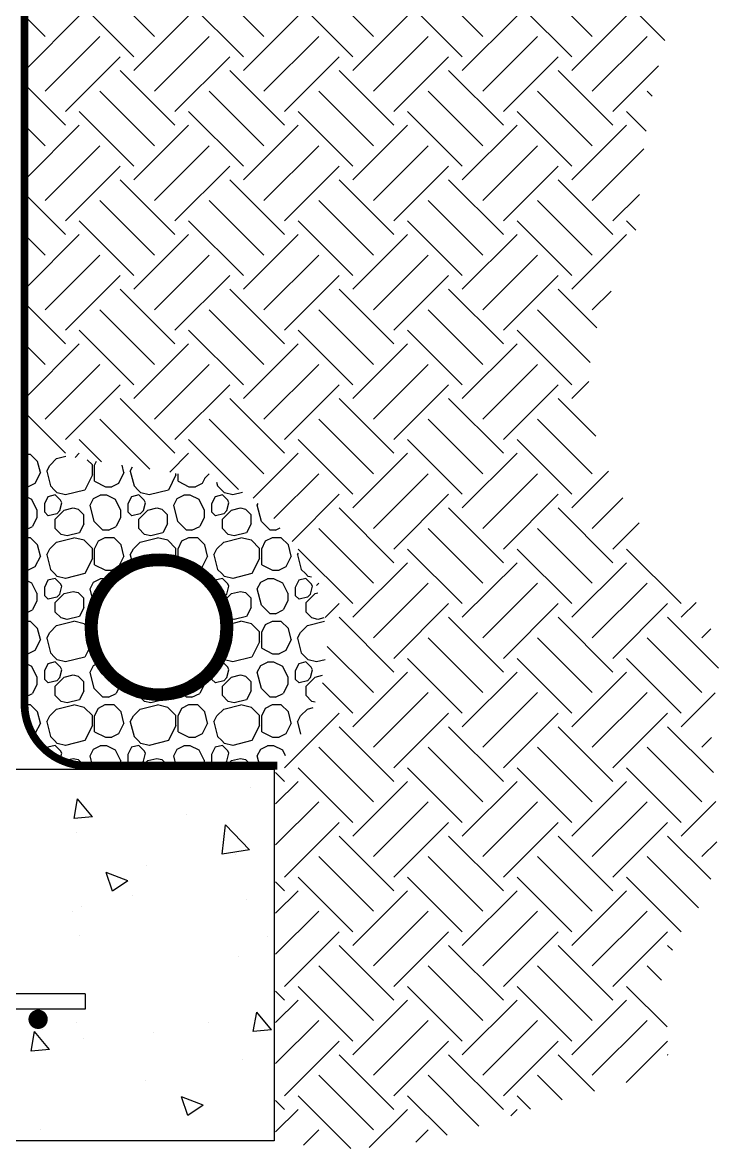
# Model space of a CAD drawing. Header units: inches. Extents: x -1316 to 22433, y -200 to 8737.
# Drawn here: x 1462.89 to 1485.37, y -119.69 to -83.29 of the extents above; entities that cross this region are included whole.
import ezdxf

# ---------------------------------------------------------------- set-up
doc = ezdxf.new("R2010")
doc.units = ezdxf.units.IN
doc.header["$LTSCALE"] = 10
doc.header["$MEASUREMENT"] = 0
doc.layers.get('0').update_dxf_attribs({"linetype": 'CONTINUOUS'})
doc.layers.add('S-FOUND', color=7, linetype='CONTINUOUS')
doc.layers.add('S-HATCH', color=5, linetype='CONTINUOUS')

# ---------------------------------------------------------------- blocks, each defined once
blk = doc.blocks.new('*X626')
at = {"color": 0}
for p, q in [((20.488, 57.186), (21.597, 58.295)), ((21.15, 56.523), (22.918, 58.291)), ((24.023, 57.186), (25.256, 58.419)), ((24.686, 56.523), (26.454, 58.291)), ((27.559, 57.186), (28.915, 58.543)), ((28.222, 56.523), (29.989, 58.291)), ((11.079, 57.058), (11.991, 57.971)), ((13.416, 57.186), (14.278, 58.048)), ((14.079, 56.523), (15.651, 58.094)), ((16.952, 57.186), (17.938, 58.172)), ((17.615, 56.523), (19.31, 58.218)), ((14.079, 56.081), (12.312, 57.849)), ((17.615, 56.081), (15.847, 57.849)), ((21.15, 56.081), (19.383, 57.849)), ((24.686, 56.081), (22.918, 57.849)), ((28.222, 56.081), (26.454, 57.849)), ((31.707, 56.132), (29.989, 57.849)), ((31.094, 57.186), (31.707, 57.799)), ((13.416, 55.418), (11.649, 57.186)), ((16.952, 55.418), (15.184, 57.186)), ((20.488, 55.418), (18.72, 57.186)), ((24.023, 55.418), (22.255, 57.186)), ((27.559, 55.418), (25.791, 57.186)), ((31.094, 55.418), (29.326, 57.186)), ((16.289, 54.755), (14.521, 56.523)), ((19.825, 54.755), (18.057, 56.523)), ((23.36, 54.755), (21.592, 56.523)), ((26.896, 54.755), (25.128, 56.523)), ((30.431, 54.755), (28.663, 56.523)), ((12.754, 54.755), (11.275, 56.234)), ((12.754, 54.314), (14.521, 56.081)), ((16.289, 54.314), (18.057, 56.081)), ((19.825, 54.314), (21.592, 56.081)), ((23.36, 54.314), (25.128, 56.081)), ((26.896, 54.314), (28.663, 56.081)), ((11.482, 55.252), (11.649, 55.418)), ((13.416, 53.651), (15.184, 55.418)), ((16.952, 53.651), (18.72, 55.418)), ((20.488, 53.651), (22.255, 55.418)), ((24.023, 53.651), (25.791, 55.418)), ((27.559, 53.651), (29.326, 55.418)), ((30.431, 54.314), (31.707, 55.589)), ((11.675, 54.119), (12.312, 54.755)), ((14.079, 52.988), (15.847, 54.755)), ((17.615, 52.988), (19.383, 54.755)), ((21.15, 52.988), (22.918, 54.755)), ((24.686, 52.988), (26.454, 54.755)), ((28.222, 52.988), (29.989, 54.755)), ((14.079, 52.546), (12.312, 54.314)), ((17.615, 52.546), (15.847, 54.314)), ((21.15, 52.546), (19.383, 54.314)), ((24.686, 52.546), (22.918, 54.314)), ((28.222, 52.546), (26.454, 54.314)), ((31.707, 52.596), (29.989, 54.314)), ((31.094, 53.651), (31.707, 54.263)), ((13.416, 51.883), (11.75, 53.55)), ((16.952, 51.883), (15.184, 53.651)), ((20.488, 51.883), (18.72, 53.651)), ((24.023, 51.883), (22.255, 53.651)), ((27.559, 51.883), (25.791, 53.651)), ((31.094, 51.883), (29.326, 53.651)), ((16.289, 51.22), (14.521, 52.988)), ((19.825, 51.22), (18.057, 52.988)), ((23.36, 51.22), (21.592, 52.988)), ((26.896, 51.22), (25.128, 52.988)), ((30.431, 51.22), (28.663, 52.988)), ((12.754, 50.778), (14.521, 52.546)), ((16.289, 50.778), (18.057, 52.546)), ((19.825, 50.778), (21.592, 52.546)), ((23.36, 50.778), (25.128, 52.546)), ((26.896, 50.778), (28.663, 52.546)), ((12.754, 51.22), (11.896, 52.078)), ((13.416, 50.115), (15.184, 51.883)), ((16.952, 50.115), (18.72, 51.883)), ((20.488, 50.115), (22.255, 51.883)), ((24.023, 50.115), (25.791, 51.883)), ((27.559, 50.115), (29.326, 51.883)), ((30.431, 50.778), (31.707, 52.053)), ((12.015, 50.923), (12.312, 51.22)), ((14.079, 49.452), (15.847, 51.22)), ((17.615, 49.452), (19.383, 51.22)), ((21.15, 49.452), (22.918, 51.22)), ((24.686, 49.452), (26.454, 51.22)), ((28.222, 49.452), (29.989, 51.22)), ((14.079, 49.01), (12.312, 50.778)), ((17.615, 49.01), (15.847, 50.778)), ((21.15, 49.01), (19.383, 50.778)), ((24.686, 49.01), (22.918, 50.778)), ((28.222, 49.01), (26.454, 50.778)), ((31.707, 49.061), (29.989, 50.778)), ((31.094, 50.115), (31.707, 50.728)), ((16.952, 48.347), (15.184, 50.115)), ((20.488, 48.347), (18.72, 50.115)), ((24.023, 48.347), (22.255, 50.115)), ((27.559, 48.347), (25.791, 50.115)), ((31.094, 48.347), (29.326, 50.115)), ((16.289, 47.684), (14.521, 49.452)), ((19.825, 47.684), (18.057, 49.452)), ((23.36, 47.684), (21.592, 49.452)), ((26.896, 47.684), (25.128, 49.452)), ((30.431, 47.684), (28.663, 49.452)), ((13.416, 48.347), (12.813, 48.951)), ((13.27, 47.759), (14.521, 49.01)), ((16.289, 47.242), (18.057, 49.01)), ((19.825, 47.242), (21.592, 49.01)), ((23.36, 47.242), (25.128, 49.01)), ((26.896, 47.242), (28.663, 49.01)), ((30.431, 47.242), (31.707, 48.518)), ((13.484, 46.647), (15.184, 48.347)), ((16.952, 46.58), (18.72, 48.347)), ((20.488, 46.58), (22.255, 48.347)), ((24.023, 46.58), (25.791, 48.347)), ((27.559, 46.58), (29.326, 48.347)), ((14.079, 45.917), (15.847, 47.684)), ((17.615, 45.917), (19.383, 47.684)), ((21.15, 45.917), (22.918, 47.684)), ((24.686, 45.917), (26.454, 47.684)), ((28.222, 45.917), (29.989, 47.684)), ((17.615, 45.475), (15.847, 47.242)), ((21.15, 45.475), (19.383, 47.242)), ((24.686, 45.475), (22.918, 47.242)), ((28.222, 45.475), (26.454, 47.242)), ((31.707, 45.525), (29.989, 47.242)), ((31.094, 46.58), (31.707, 47.192)), ((16.952, 44.812), (15.184, 46.58)), ((20.488, 44.812), (18.72, 46.58)), ((24.023, 44.812), (22.255, 46.58)), ((27.559, 44.812), (25.791, 46.58)), ((31.094, 44.812), (29.326, 46.58)), ((14.079, 45.475), (13.524, 46.03)), ((16.289, 44.149), (14.521, 45.917)), ((19.825, 44.149), (18.057, 45.917)), ((23.36, 44.149), (21.592, 45.917)), ((26.896, 44.149), (25.128, 45.917)), ((30.431, 44.149), (28.663, 45.917)), ((13.308, 44.261), (14.521, 45.475)), ((16.289, 43.707), (18.057, 45.475)), ((19.825, 43.707), (21.592, 45.475)), ((23.36, 43.707), (25.128, 45.475)), ((26.896, 43.707), (28.663, 45.475)), ((13.416, 43.044), (15.184, 44.812)), ((16.952, 43.044), (18.72, 44.812)), ((20.488, 43.044), (22.255, 44.812)), ((24.023, 43.044), (25.791, 44.812)), ((27.709, 43.195), (29.326, 44.812)), ((30.431, 43.707), (31.707, 44.982)), ((14.079, 42.381), (15.847, 44.149)), ((17.615, 42.381), (19.383, 44.149)), ((21.15, 42.381), (22.918, 44.149)), ((24.841, 42.536), (26.454, 44.149)), ((29.274, 43.434), (29.989, 44.149)), ((17.615, 41.939), (15.847, 43.707)), ((21.15, 41.939), (19.383, 43.707)), ((24.371, 42.254), (22.918, 43.707)), ((27.066, 43.094), (26.454, 43.707)), ((30.125, 43.572), (29.989, 43.707)), ((14.079, 41.939), (12.894, 43.125)), ((16.952, 41.276), (15.184, 43.044)), ((20.488, 41.276), (18.72, 43.044)), ((23.7, 41.599), (22.255, 43.044)), ((25.947, 42.888), (25.791, 43.044)), ((13.416, 41.276), (12.428, 42.265)), ((16.289, 40.613), (14.521, 42.381)), ((19.825, 40.613), (18.057, 42.381)), ((23.115, 40.859), (21.592, 42.381)), ((12.754, 40.171), (14.521, 41.939)), ((16.289, 40.171), (18.057, 41.939)), ((19.825, 40.171), (21.592, 41.939)), ((12.754, 40.613), (11.907, 41.46)), ((13.416, 39.508), (15.184, 41.276)), ((16.952, 39.508), (18.72, 41.276)), ((20.488, 39.508), (22.255, 41.276)), ((10.544, 38.846), (12.312, 40.613)), ((14.079, 38.846), (15.847, 40.613)), ((17.615, 38.846), (19.383, 40.613)), ((21.15, 38.846), (22.918, 40.613)), ((14.079, 38.404), (12.312, 40.171)), ((17.615, 38.404), (15.847, 40.171)), ((21.15, 38.404), (19.383, 40.171)), ((13.416, 37.741), (11.649, 39.508)), ((16.952, 37.741), (15.184, 39.508)), ((20.488, 37.741), (18.72, 39.508)), ((22.329, 39.435), (22.255, 39.508)), ((10.544, 38.404), (10.06, 38.888)), ((12.754, 37.078), (10.986, 38.846)), ((16.289, 37.078), (14.521, 38.846)), ((19.825, 37.078), (18.057, 38.846)), ((22.041, 38.397), (21.592, 38.846)), ((9.342, 36.76), (10.986, 38.404)), ((12.754, 36.636), (14.521, 38.404)), ((16.289, 36.636), (18.057, 38.404)), ((19.825, 36.636), (21.592, 38.404)), ((9.881, 37.741), (9.584, 38.037)), ((9.881, 35.973), (11.649, 37.741)), ((13.416, 35.973), (15.184, 37.741)), ((16.952, 35.973), (18.72, 37.741)), ((20.488, 35.973), (21.976, 37.461)), ((10.544, 35.31), (12.312, 37.078)), ((14.079, 35.31), (15.847, 37.078)), ((17.615, 35.31), (19.383, 37.078)), ((14.079, 34.868), (12.312, 36.636)), ((17.615, 34.868), (15.847, 36.636)), ((21.15, 34.868), (19.383, 36.636)), ((21.15, 35.31), (22.129, 36.289)), ((10.544, 34.868), (9.444, 35.968)), ((13.416, 34.205), (11.649, 35.973)), ((16.952, 34.205), (15.184, 35.973)), ((20.488, 34.205), (18.72, 35.973)), ((12.754, 33.542), (10.986, 35.31)), ((16.289, 33.542), (14.521, 35.31)), ((19.825, 33.542), (18.057, 35.31)), ((23.36, 33.542), (21.592, 35.31)), ((9.503, 33.386), (10.986, 34.868)), ((12.754, 33.1), (14.521, 34.868)), ((16.289, 33.1), (18.057, 34.868)), ((19.825, 33.1), (21.592, 34.868)), ((9.881, 34.205), (9.572, 34.514)), ((9.881, 32.437), (11.649, 34.205)), ((13.416, 32.437), (15.184, 34.205)), ((16.952, 32.437), (18.72, 34.205)), ((20.488, 32.437), (22.255, 34.205)), ((10.544, 31.774), (12.312, 33.542)), ((14.079, 31.774), (15.847, 33.542)), ((17.615, 31.774), (19.383, 33.542)), ((21.15, 31.774), (22.918, 33.542)), ((23.36, 33.1), (23.644, 33.384)), ((14.079, 31.333), (12.312, 33.1)), ((17.615, 31.333), (15.847, 33.1)), ((21.15, 31.333), (19.383, 33.1)), ((23.644, 32.374), (22.918, 33.1)), ((10.544, 31.333), (9.428, 32.448)), ((13.416, 30.67), (11.649, 32.437)), ((16.952, 30.67), (15.184, 32.437)), ((20.488, 30.67), (18.72, 32.437)), ((23.644, 31.049), (22.255, 32.437)), ((12.754, 30.007), (10.986, 31.774)), ((16.289, 30.007), (14.521, 31.774)), ((19.825, 30.007), (18.057, 31.774)), ((23.36, 30.007), (21.592, 31.774)), ((9.592, 29.939), (10.986, 31.333)), ((12.754, 29.565), (14.521, 31.333)), ((16.289, 29.565), (18.057, 31.333)), ((19.825, 29.565), (21.592, 31.333)), ((9.881, 30.67), (9.4, 31.15)), ((9.99, 29.011), (11.649, 30.67)), ((13.416, 28.902), (15.184, 30.67)), ((16.952, 28.902), (18.72, 30.67)), ((20.488, 28.902), (22.255, 30.67)), ((10.544, 28.239), (12.312, 30.007)), ((14.079, 28.239), (15.847, 30.007)), ((17.615, 28.239), (19.383, 30.007)), ((21.15, 28.239), (22.918, 30.007)), ((14.079, 27.797), (12.312, 29.565)), ((17.615, 27.797), (15.847, 29.565)), ((21.15, 27.797), (19.383, 29.565)), ((23.644, 28.839), (22.918, 29.565)), ((23.36, 29.565), (23.644, 29.849)), ((13.416, 27.134), (11.649, 28.902)), ((16.952, 27.134), (15.184, 28.902)), ((20.488, 27.134), (18.72, 28.902)), ((23.644, 27.513), (22.255, 28.902)), ((12.754, 26.471), (10.986, 28.239)), ((16.289, 26.471), (14.521, 28.239)), ((19.825, 26.471), (18.057, 28.239)), ((23.36, 26.471), (21.592, 28.239)), ((10.83, 27.641), (10.986, 27.797)), ((12.754, 26.029), (14.521, 27.797)), ((16.289, 26.029), (18.057, 27.797)), ((19.825, 26.029), (21.592, 27.797)), ((11.187, 26.673), (11.649, 27.134)), ((13.416, 25.366), (15.184, 27.134)), ((16.952, 25.366), (18.72, 27.134)), ((20.488, 25.366), (22.255, 27.134)), ((11.003, 25.163), (12.312, 26.471)), ((14.079, 24.703), (15.847, 26.471)), ((17.615, 24.703), (19.383, 26.471)), ((21.15, 24.703), (22.918, 26.471)), ((23.36, 26.029), (23.644, 26.313)), ((14.079, 24.261), (12.312, 26.029)), ((17.615, 24.261), (15.847, 26.029)), ((21.15, 24.261), (19.383, 26.029)), ((23.644, 25.303), (22.918, 26.029)), ((13.416, 23.599), (11.649, 25.366)), ((16.952, 23.599), (15.184, 25.366)), ((20.488, 23.599), (18.72, 25.366)), ((23.644, 23.978), (22.255, 25.366)), ((12.328, 23.361), (10.986, 24.703)), ((16.289, 22.936), (14.521, 24.703)), ((19.825, 22.936), (18.057, 24.703)), ((23.36, 22.936), (21.592, 24.703)), ((10.968, 24.244), (10.986, 24.261)), ((13.342, 23.082), (14.521, 24.261)), ((16.289, 22.494), (18.057, 24.261)), ((19.825, 22.494), (21.592, 24.261)), ((14.39, 22.804), (15.184, 23.599)), ((17.077, 21.955), (18.72, 23.599)), ((20.488, 21.831), (22.255, 23.599)), ((15.412, 22.501), (15.847, 22.936)), ((18.107, 21.66), (19.383, 22.936)), ((21.214, 21.231), (22.918, 22.936)), ((23.36, 22.494), (23.644, 22.778)), ((16.049, 22.291), (15.847, 22.494)), ((20.619, 21.258), (19.383, 22.494)), ((23.644, 21.768), (22.918, 22.494)), ((19.115, 21.435), (18.72, 21.831)), ((22.743, 21.343), (22.255, 21.831))]:
    blk.add_line(p, q, dxfattribs=at)
blk = doc.blocks.new('*X623')
at = {"color": 0}
for p, q in [((37.396, 17.61), (38.096, 17.879)), ((37.893, 17.274), (38.096, 17.879)), ((35.924, 17.683), (35.924, 17.683)), ((37.396, 17.61), (37.893, 17.274)), ((25.032, 17.394), (25.032, 17.394)), ((33.421, 17.353), (33.421, 17.353)), ((40.908, 17.346), (40.908, 17.346)), ((30.135, 16.456), (30.617, 17.031)), ((30.732, 16.404), (30.617, 17.031)), ((46.347, 16.898), (46.347, 16.898)), ((27.105, 16.522), (27.105, 16.522)), ((30.135, 16.456), (30.732, 16.404)), ((35.714, 16.596), (35.714, 16.596)), ((37.307, 15.829), (37.789, 16.403)), ((37.905, 15.777), (37.789, 16.403)), ((25.062, 15.383), (25.841, 16.194)), ((25.951, 15.245), (25.841, 16.194)), ((30.663, 15.956), (30.663, 15.956)), ((37.307, 15.829), (37.905, 15.777)), ((40.515, 15.897), (40.515, 15.897)), ((44.48, 15.201), (44.962, 15.776)), ((45.077, 15.149), (44.962, 15.776)), ((25.062, 15.383), (25.951, 15.245)), ((45.899, 15.398), (45.899, 15.398)), ((25.528, 15.252), (25.528, 15.252)), ((43.396, 15.069), (43.396, 15.069)), ((44.48, 15.201), (45.077, 15.149)), ((28.393, 14.886), (28.393, 14.886)), ((28.994, 14.384), (29.694, 14.653)), ((29.491, 14.049), (29.694, 14.653)), ((33.731, 14.661), (33.731, 14.661)), ((34.683, 14.896), (34.683, 14.896)), ((45.92, 14.721), (45.92, 14.721)), ((28.994, 14.384), (29.491, 14.049)), ((35.734, 13.727), (36.513, 14.539)), ((36.624, 13.59), (36.513, 14.539)), ((37.081, 14.237), (37.081, 14.237)), ((39.069, 14.435), (39.069, 14.435)), ((44.408, 14.21), (44.408, 14.21)), ((28.851, 13.895), (28.851, 13.895)), ((40.786, 14.017), (40.786, 14.017)), ((43.365, 13.584), (44.065, 13.852)), ((43.862, 13.248), (44.065, 13.852)), ((25.163, 13.769), (25.163, 13.769)), ((30.501, 13.543), (30.501, 13.543)), ((33.293, 13.739), (33.293, 13.739)), ((35.734, 13.727), (36.624, 13.59)), ((43.365, 13.584), (43.862, 13.248)), ((30.79, 13.409), (30.79, 13.409)), ((35.592, 13.267), (35.592, 13.267)), ((35.84, 13.318), (35.84, 13.318)), ((41.178, 13.092), (41.178, 13.092)), ((46.407, 12.072), (47.186, 12.884)), ((46.516, 12.866), (46.516, 12.866)), ((47.296, 11.934), (47.186, 12.884)), ((24.474, 12.578), (24.474, 12.578)), ((30.541, 12.627), (30.541, 12.627)), ((46.407, 12.072), (47.296, 11.934)), ((25.407, 11.923), (25.407, 11.923)), ((47.056, 11.953), (47.056, 11.953)), ((43.269, 11.454), (43.269, 11.454)), ((45.799, 11.392), (45.799, 11.392)), ((40.765, 11.125), (40.765, 11.125)), ((45.934, 10.931), (45.934, 10.931)), ((34.963, 10.358), (35.663, 10.627)), ((35.46, 10.023), (35.663, 10.627)), ((40.664, 10.688), (40.664, 10.688)), ((34.45, 10.293), (34.45, 10.293)), ((34.963, 10.358), (35.46, 10.023)), ((24.349, 9.562), (24.832, 10.137)), ((24.947, 9.51), (24.831, 10.137)), ((35.471, 9.938), (35.471, 9.938)), ((40.102, 9.93), (40.102, 9.93)), ((24.349, 9.562), (24.947, 9.51)), ((26.403, 9.803), (26.403, 9.803)), ((30.663, 9.795), (30.663, 9.795)), ((31.522, 8.935), (32.004, 9.509)), ((31.742, 9.578), (31.742, 9.578)), ((32.12, 8.882), (32.004, 9.509)), ((28.159, 9.465), (28.159, 9.465)), ((30.419, 9.298), (30.419, 9.298)), ((37.08, 9.352), (37.08, 9.352)), ((42.418, 9.127), (42.418, 9.127)), ((31.522, 8.935), (32.12, 8.882)), ((34.27, 8.929), (34.27, 8.929)), ((38.695, 8.307), (39.177, 8.882)), ((39.292, 8.255), (39.177, 8.882)), ((47.756, 8.901), (47.756, 8.901)), ((25.285, 8.594), (25.285, 8.594)), ((38.695, 8.307), (39.292, 8.255)), ((45.677, 8.063), (45.677, 8.063)), ((45.867, 7.679), (46.349, 8.254)), ((46.465, 7.627), (46.349, 8.254)), ((28.439, 7.928), (28.439, 7.928)), ((42.498, 7.734), (42.498, 7.734)), ((44.425, 8.009), (44.425, 8.009)), ((45.867, 7.679), (46.465, 7.627)), ((26.56, 7.133), (27.261, 7.402)), ((27.058, 6.797), (27.261, 7.402)), ((40.543, 7.359), (40.543, 7.359)), ((40.638, 7.51), (40.638, 7.51)), ((26.56, 7.133), (27.058, 6.797)), ((38.135, 7.181), (38.135, 7.181)), ((35.349, 6.61), (35.349, 6.61)), ((36.667, 6.733), (36.667, 6.733)), ((40.932, 6.332), (41.632, 6.601)), ((41.429, 5.997), (41.632, 6.601)), ((31.819, 6.349), (31.819, 6.349)), ((40.932, 6.332), (41.429, 5.997))]:
    blk.add_line(p, q, dxfattribs=at)
blk = doc.blocks.new('*X622')
at = {"color": 0}
for p, q in [((31.295, 28.039), (30.996, 28.114)), ((31.516, 27.818), (31.295, 28.039)), ((31.908, 27.945), (32.147, 28.184)), ((32.332, 28.184), (32.147, 28.184)), ((28.913, 27.625), (28.839, 27.771)), ((29.118, 27.585), (29.177, 27.822)), ((30.071, 27.819), (30.006, 27.951)), ((30.071, 27.303), (30.071, 27.819)), ((30.309, 27.999), (30.14, 27.83)), ((30.14, 27.507), (30.14, 27.83)), ((31.613, 27.625), (31.516, 27.818)), ((31.818, 27.585), (31.908, 27.945)), ((26.522, 27.378), (26.593, 27.236)), ((27.371, 27.303), (27.371, 27.54)), ((27.44, 27.507), (27.44, 27.552)), ((27.44, 27.507), (27.685, 27.017)), ((28.913, 27.625), (28.794, 27.151)), ((29.118, 27.585), (29.293, 27.236)), ((30.14, 27.507), (30.385, 27.017)), ((31.613, 27.625), (31.494, 27.151)), ((31.818, 27.585), (31.993, 27.236)), ((25.286, 26.942), (25.605, 26.862)), ((25.96, 27.017), (25.872, 26.928)), ((26.094, 27.151), (25.96, 27.017)), ((26.126, 27.277), (26.094, 27.151)), ((26.593, 27.236), (26.811, 27.127)), ((27.02, 27.127), (26.811, 27.127)), ((27.371, 27.303), (27.02, 27.127)), ((27.685, 27.017), (28.305, 26.862)), ((28.66, 27.017), (28.572, 26.928)), ((28.794, 27.151), (28.66, 27.017)), ((29.293, 27.236), (29.511, 27.127)), ((29.72, 27.127), (29.511, 27.127)), ((30.071, 27.303), (29.72, 27.127)), ((30.385, 27.017), (31.005, 26.862)), ((31.36, 27.017), (31.272, 26.928)), ((31.494, 27.151), (31.36, 27.017)), ((31.993, 27.236), (32.211, 27.127)), ((32.332, 27.127), (32.211, 27.127)), ((24.812, 26.527), (24.785, 26.581)), ((25.605, 26.862), (25.872, 26.928)), ((25.728, 26.608), (25.768, 26.688)), ((25.791, 26.356), (25.728, 26.608)), ((25.768, 26.688), (25.94, 26.86)), ((25.94, 26.86), (26.173, 26.802)), ((26.173, 26.802), (26.289, 26.571)), ((26.528, 26.384), (26.692, 26.712)), ((26.692, 26.712), (26.976, 26.854)), ((26.976, 26.854), (27.185, 26.854)), ((27.403, 26.745), (27.185, 26.854)), ((27.512, 26.527), (27.403, 26.745)), ((28.305, 26.862), (28.572, 26.928)), ((28.428, 26.608), (28.468, 26.688)), ((28.491, 26.356), (28.428, 26.608)), ((28.468, 26.688), (28.64, 26.86)), ((28.64, 26.86), (28.873, 26.802)), ((28.873, 26.802), (28.989, 26.571)), ((29.228, 26.384), (29.392, 26.712)), ((29.392, 26.712), (29.676, 26.854)), ((29.676, 26.854), (29.885, 26.854)), ((30.103, 26.745), (29.885, 26.854)), ((30.212, 26.527), (30.103, 26.745)), ((31.005, 26.862), (31.272, 26.928)), ((31.128, 26.608), (31.168, 26.688)), ((31.191, 26.356), (31.128, 26.608)), ((31.168, 26.688), (31.34, 26.86)), ((31.34, 26.86), (31.573, 26.802)), ((31.573, 26.802), (31.689, 26.571)), ((31.928, 26.384), (32.092, 26.712)), ((32.092, 26.712), (32.332, 26.832)), ((24.681, 26.002), (24.812, 26.527)), ((25.193, 26.403), (25.013, 26.223)), ((25.013, 25.926), (25.013, 26.223)), ((25.357, 26.444), (25.193, 26.403)), ((25.647, 26.372), (25.357, 26.444)), ((25.949, 26.069), (25.647, 26.372)), ((25.791, 26.356), (25.892, 26.255)), ((25.892, 26.255), (26.165, 26.186)), ((26.165, 26.186), (26.289, 26.31)), ((26.289, 26.571), (26.289, 26.31)), ((26.528, 26.384), (26.528, 26.133)), ((27.381, 26.002), (27.512, 26.527)), ((27.893, 26.403), (27.713, 26.223)), ((27.713, 25.926), (27.713, 26.223)), ((28.057, 26.444), (27.893, 26.403)), ((28.347, 26.372), (28.057, 26.444)), ((28.649, 26.069), (28.347, 26.372)), ((28.491, 26.356), (28.592, 26.255)), ((28.592, 26.255), (28.865, 26.186)), ((28.865, 26.186), (28.989, 26.31)), ((28.989, 26.571), (28.989, 26.31)), ((29.228, 26.384), (29.228, 26.133)), ((30.081, 26.002), (30.212, 26.527)), ((30.593, 26.403), (30.413, 26.223)), ((30.413, 25.926), (30.413, 26.223)), ((30.757, 26.444), (30.593, 26.403)), ((31.047, 26.372), (30.757, 26.444)), ((31.349, 26.069), (31.047, 26.372)), ((31.191, 26.356), (31.292, 26.255)), ((31.292, 26.255), (31.565, 26.186)), ((31.565, 26.186), (31.689, 26.31)), ((31.689, 26.571), (31.689, 26.31)), ((31.928, 26.384), (31.928, 26.133)), ((24.681, 26.002), (24.398, 25.719)), ((25.013, 25.926), (25.158, 25.636)), ((25.949, 26.069), (25.949, 25.784)), ((26.528, 26.133), (26.673, 25.844)), ((27.381, 26.002), (27.098, 25.719)), ((27.713, 25.926), (27.858, 25.636)), ((28.649, 26.069), (28.649, 25.784)), ((29.228, 26.133), (29.373, 25.844)), ((30.081, 26.002), (29.798, 25.719)), ((30.413, 25.926), (30.558, 25.636)), ((31.349, 26.069), (31.349, 25.784)), ((31.928, 26.133), (32.073, 25.844)), ((23.808, 25.245), (24.047, 25.484)), ((24.321, 25.484), (24.047, 25.484)), ((24.222, 25.719), (24.072, 25.794)), ((24.222, 25.719), (24.398, 25.719)), ((24.545, 25.372), (24.321, 25.484)), ((25.158, 25.636), (25.555, 25.537)), ((25.555, 25.537), (25.751, 25.586)), ((25.949, 25.784), (25.751, 25.586)), ((26.508, 25.245), (26.747, 25.484)), ((26.922, 25.719), (26.673, 25.844)), ((27.021, 25.484), (26.747, 25.484)), ((26.922, 25.719), (27.098, 25.719)), ((27.245, 25.372), (27.021, 25.484)), ((27.858, 25.636), (28.255, 25.537)), ((28.255, 25.537), (28.451, 25.586)), ((28.649, 25.784), (28.451, 25.586)), ((29.208, 25.245), (29.447, 25.484)), ((29.622, 25.719), (29.373, 25.844)), ((29.721, 25.484), (29.447, 25.484)), ((29.622, 25.719), (29.798, 25.719)), ((29.945, 25.372), (29.721, 25.484)), ((30.558, 25.636), (30.955, 25.537)), ((30.955, 25.537), (31.151, 25.586)), ((31.349, 25.784), (31.151, 25.586)), ((31.908, 25.245), (32.147, 25.484)), ((32.322, 25.719), (32.073, 25.844)), ((32.332, 25.484), (32.147, 25.484)), ((32.322, 25.719), (32.332, 25.719)), ((23.718, 24.885), (23.808, 25.245)), ((24.671, 25.119), (24.545, 25.372)), ((25.004, 25.394), (24.74, 25.13)), ((24.74, 24.807), (24.74, 25.13)), ((25.004, 25.394), (25.34, 25.478)), ((25.895, 25.339), (25.34, 25.478)), ((26.116, 25.118), (25.895, 25.339)), ((26.418, 24.885), (26.508, 25.245)), ((27.371, 25.119), (27.245, 25.372)), ((27.704, 25.394), (27.44, 25.13)), ((27.44, 24.807), (27.44, 25.13)), ((27.704, 25.394), (28.04, 25.478)), ((28.595, 25.339), (28.04, 25.478)), ((28.816, 25.118), (28.595, 25.339)), ((29.118, 24.885), (29.208, 25.245)), ((30.071, 25.119), (29.945, 25.372)), ((30.404, 25.394), (30.14, 25.13)), ((30.14, 24.807), (30.14, 25.13)), ((30.404, 25.394), (30.74, 25.478)), ((31.295, 25.339), (30.74, 25.478)), ((31.516, 25.118), (31.295, 25.339)), ((31.818, 24.885), (31.908, 25.245)), ((23.513, 24.925), (23.394, 24.451)), ((23.513, 24.925), (23.485, 24.98)), ((23.718, 24.885), (23.893, 24.536)), ((24.671, 24.603), (24.671, 25.119)), ((24.74, 24.807), (24.985, 24.317)), ((26.213, 24.925), (26.094, 24.451)), ((26.213, 24.925), (26.116, 25.118)), ((26.418, 24.885), (26.593, 24.536)), ((27.371, 24.683), (27.371, 25.119)), ((27.44, 24.807), (27.487, 24.714)), ((28.913, 24.925), (28.816, 25.118)), ((28.913, 24.925), (28.832, 24.601)), ((29.118, 24.885), (29.293, 24.536)), ((30.071, 24.603), (30.071, 25.119)), ((30.14, 24.807), (30.385, 24.317)), ((31.613, 24.925), (31.494, 24.451)), ((31.613, 24.925), (31.516, 25.118)), ((31.818, 24.885), (31.993, 24.536)), ((23.394, 24.451), (23.26, 24.317)), ((23.893, 24.536), (24.111, 24.427)), ((24.32, 24.427), (24.111, 24.427)), ((24.671, 24.603), (24.32, 24.427)), ((26.094, 24.451), (25.96, 24.317)), ((26.593, 24.536), (26.809, 24.428)), ((29.293, 24.536), (29.511, 24.427)), ((29.72, 24.427), (29.511, 24.427)), ((30.071, 24.603), (29.72, 24.427)), ((31.494, 24.451), (31.36, 24.317)), ((31.993, 24.536), (32.211, 24.427)), ((32.332, 24.427), (32.211, 24.427)), ((23.063, 24.201), (23.172, 24.228)), ((23.068, 23.988), (23.24, 24.16)), ((23.26, 24.317), (23.172, 24.228)), ((23.24, 24.16), (23.473, 24.102)), ((23.473, 24.102), (23.589, 23.871)), ((23.992, 24.012), (24.276, 24.154)), ((24.276, 24.154), (24.485, 24.154)), ((24.703, 24.045), (24.485, 24.154)), ((24.812, 23.827), (24.703, 24.045)), ((24.985, 24.317), (25.605, 24.162)), ((25.605, 24.162), (25.872, 24.228)), ((25.768, 23.988), (25.94, 24.16)), ((25.96, 24.317), (25.872, 24.228)), ((25.94, 24.16), (26.173, 24.102)), ((26.173, 24.102), (26.26, 23.928)), ((29.564, 24.099), (29.676, 24.154)), ((29.676, 24.154), (29.885, 24.154)), ((30.103, 24.045), (29.885, 24.154)), ((30.212, 23.827), (30.103, 24.045)), ((30.385, 24.317), (31.005, 24.162)), ((31.005, 24.162), (31.272, 24.228)), ((31.168, 23.988), (31.34, 24.16)), ((31.36, 24.317), (31.272, 24.228)), ((31.34, 24.16), (31.573, 24.102)), ((31.573, 24.102), (31.689, 23.871)), ((32.092, 24.012), (32.332, 24.132)), ((22.947, 23.672), (22.859, 23.693)), ((23.249, 23.369), (22.947, 23.672)), ((23.028, 23.908), (23.068, 23.988)), ((23.091, 23.656), (23.028, 23.908)), ((23.589, 23.871), (23.589, 23.61)), ((23.828, 23.684), (23.992, 24.012)), ((23.828, 23.684), (23.828, 23.433)), ((24.681, 23.302), (24.812, 23.827)), ((25.193, 23.703), (25.013, 23.523)), ((25.357, 23.744), (25.193, 23.703)), ((25.647, 23.672), (25.357, 23.744)), ((25.946, 23.372), (25.647, 23.672)), ((25.728, 23.908), (25.768, 23.988)), ((25.791, 23.656), (25.728, 23.908)), ((30.081, 23.302), (30.212, 23.827)), ((30.593, 23.703), (30.413, 23.523)), ((30.757, 23.744), (30.593, 23.703)), ((31.047, 23.672), (30.757, 23.744)), ((31.349, 23.369), (31.047, 23.672)), ((31.128, 23.908), (31.168, 23.988)), ((31.191, 23.656), (31.128, 23.908)), ((31.689, 23.871), (31.689, 23.61)), ((31.928, 23.684), (32.092, 24.012)), ((31.928, 23.684), (31.928, 23.433)), ((23.091, 23.656), (23.192, 23.555)), ((23.192, 23.555), (23.465, 23.486)), ((23.249, 23.369), (23.249, 23.084)), ((23.465, 23.486), (23.589, 23.61)), ((23.828, 23.433), (23.973, 23.144)), ((24.681, 23.302), (24.398, 23.019)), ((25.013, 23.226), (25.013, 23.523)), ((25.791, 23.656), (25.892, 23.555)), ((25.892, 23.555), (26.011, 23.525)), ((30.081, 23.302), (30.06, 23.281)), ((30.413, 23.226), (30.413, 23.523)), ((31.191, 23.656), (31.292, 23.555)), ((31.292, 23.555), (31.565, 23.486)), ((31.349, 23.369), (31.349, 23.084)), ((31.565, 23.486), (31.689, 23.61)), ((31.928, 23.433), (32.073, 23.144)), ((23.249, 23.084), (23.051, 22.886)), ((24.222, 23.019), (23.973, 23.144)), ((24.222, 23.019), (24.398, 23.019)), ((25.013, 23.226), (25.158, 22.936)), ((25.158, 22.936), (25.555, 22.837)), ((25.833, 22.967), (25.751, 22.886)), ((30.413, 23.226), (30.558, 22.936)), ((30.558, 22.936), (30.955, 22.837)), ((31.349, 23.084), (31.151, 22.886)), ((32.322, 23.019), (32.073, 23.144)), ((32.322, 23.019), (32.332, 23.019)), ((23.195, 22.639), (22.645, 22.776)), ((22.664, 22.885), (22.855, 22.837)), ((22.855, 22.837), (23.051, 22.886)), ((23.416, 22.418), (23.195, 22.639)), ((23.808, 22.545), (24.047, 22.784)), ((24.321, 22.784), (24.047, 22.784)), ((24.545, 22.672), (24.321, 22.784)), ((24.671, 22.419), (24.545, 22.672)), ((25.004, 22.694), (24.74, 22.43)), ((25.004, 22.694), (25.34, 22.778)), ((25.8, 22.663), (25.34, 22.778)), ((25.555, 22.837), (25.751, 22.886)), ((30.404, 22.694), (30.17, 22.46)), ((30.404, 22.694), (30.74, 22.778)), ((31.295, 22.639), (30.74, 22.778)), ((30.955, 22.837), (31.151, 22.886)), ((31.516, 22.418), (31.295, 22.639)), ((31.908, 22.545), (32.147, 22.784)), ((32.332, 22.784), (32.147, 22.784)), ((23.513, 22.225), (23.394, 21.751)), ((23.513, 22.225), (23.416, 22.418)), ((23.718, 22.185), (23.808, 22.545)), ((24.671, 21.903), (24.671, 22.419)), ((24.74, 22.107), (24.74, 22.43)), ((31.613, 22.225), (31.494, 21.751)), ((31.613, 22.225), (31.516, 22.418)), ((31.818, 22.185), (31.908, 22.545)), ((23.718, 22.185), (23.893, 21.836)), ((24.671, 21.903), (24.32, 21.727)), ((24.74, 22.107), (24.985, 21.617)), ((30.071, 21.903), (30.064, 21.899)), ((30.071, 21.903), (30.071, 21.923)), ((30.14, 22.107), (30.14, 22.203)), ((30.14, 22.107), (30.385, 21.617)), ((31.818, 22.185), (31.993, 21.836)), ((22.625, 21.532), (22.905, 21.462)), ((22.905, 21.462), (23.172, 21.528)), ((23.26, 21.617), (23.172, 21.528)), ((23.394, 21.751), (23.26, 21.617)), ((23.893, 21.836), (24.111, 21.727)), ((24.32, 21.727), (24.111, 21.727)), ((24.985, 21.617), (25.605, 21.462)), ((25.605, 21.462), (25.872, 21.528)), ((25.96, 21.617), (25.872, 21.528)), ((26.003, 21.66), (25.96, 21.617)), ((30.385, 21.617), (31.005, 21.462)), ((31.005, 21.462), (31.272, 21.528)), ((31.36, 21.617), (31.272, 21.528)), ((31.494, 21.751), (31.36, 21.617)), ((31.993, 21.836), (32.211, 21.727)), ((32.332, 21.727), (32.211, 21.727)), ((23.028, 21.208), (23.068, 21.288)), ((23.091, 20.956), (23.028, 21.208)), ((23.068, 21.288), (23.24, 21.46)), ((23.24, 21.46), (23.473, 21.402)), ((23.473, 21.402), (23.589, 21.171)), ((23.589, 21.171), (23.589, 20.91)), ((23.828, 20.984), (23.992, 21.312)), ((23.992, 21.312), (24.276, 21.454)), ((24.276, 21.454), (24.485, 21.454)), ((24.703, 21.345), (24.485, 21.454)), ((24.681, 20.602), (24.812, 21.127)), ((24.812, 21.127), (24.703, 21.345)), ((25.728, 21.208), (25.768, 21.288)), ((25.791, 20.956), (25.728, 21.208)), ((25.768, 21.288), (25.94, 21.46)), ((25.94, 21.46), (26.14, 21.41)), ((26.242, 21.264), (26.289, 21.171)), ((26.289, 21.171), (26.289, 20.91)), ((29.859, 21.454), (29.885, 21.454)), ((30.103, 21.345), (29.885, 21.454)), ((30.081, 20.602), (30.212, 21.127)), ((30.212, 21.127), (30.103, 21.345)), ((31.128, 21.208), (31.168, 21.288)), ((31.191, 20.956), (31.128, 21.208)), ((31.168, 21.288), (31.34, 21.46)), ((31.34, 21.46), (31.573, 21.402)), ((31.573, 21.402), (31.689, 21.171)), ((31.689, 21.171), (31.689, 20.91)), ((31.928, 20.984), (32.092, 21.312)), ((32.092, 21.312), (32.332, 21.432)), ((22.947, 20.972), (22.703, 21.033)), ((23.249, 20.669), (22.947, 20.972)), ((23.091, 20.956), (23.192, 20.855)), ((23.192, 20.855), (23.465, 20.786)), ((23.465, 20.786), (23.589, 20.91)), ((23.828, 20.984), (23.828, 20.733)), ((25.193, 21.003), (25.013, 20.823)), ((25.013, 20.526), (25.013, 20.823)), ((25.357, 21.044), (25.193, 21.003)), ((25.647, 20.972), (25.357, 21.044)), ((25.949, 20.669), (25.647, 20.972)), ((25.791, 20.956), (25.892, 20.855)), ((25.892, 20.855), (26.165, 20.786)), ((26.165, 20.786), (26.289, 20.91)), ((26.528, 20.953), (26.528, 20.733)), ((29.228, 20.783), (29.228, 20.733)), ((30.593, 21.003), (30.413, 20.823)), ((30.413, 20.526), (30.413, 20.823)), ((30.757, 21.044), (30.593, 21.003)), ((31.047, 20.972), (30.757, 21.044)), ((31.349, 20.669), (31.047, 20.972)), ((31.191, 20.956), (31.292, 20.855)), ((31.292, 20.855), (31.565, 20.786)), ((31.565, 20.786), (31.689, 20.91)), ((31.928, 20.984), (31.928, 20.733)), ((23.249, 20.669), (23.249, 20.384)), ((23.828, 20.733), (23.973, 20.444)), ((24.222, 20.319), (23.973, 20.444)), ((24.681, 20.602), (24.398, 20.319)), ((25.013, 20.526), (25.158, 20.236)), ((25.949, 20.669), (25.949, 20.384)), ((26.528, 20.733), (26.673, 20.444)), ((26.922, 20.319), (26.673, 20.444)), ((27.289, 20.51), (27.098, 20.319)), ((27.773, 20.407), (27.858, 20.236)), ((28.649, 20.499), (28.649, 20.384)), ((29.228, 20.733), (29.373, 20.444)), ((29.622, 20.319), (29.373, 20.444)), ((30.081, 20.602), (29.798, 20.319)), ((30.413, 20.526), (30.558, 20.236)), ((31.349, 20.669), (31.349, 20.384)), ((31.928, 20.733), (32.073, 20.444)), ((32.322, 20.319), (32.073, 20.444)), ((22.941, 20.158), (23.051, 20.186)), ((23.249, 20.384), (23.051, 20.186)), ((23.808, 19.845), (24.047, 20.084)), ((24.321, 20.084), (24.047, 20.084)), ((24.222, 20.319), (24.398, 20.319)), ((24.545, 19.972), (24.321, 20.084)), ((25.004, 19.994), (25.34, 20.078)), ((25.158, 20.236), (25.555, 20.137)), ((25.895, 19.939), (25.34, 20.078)), ((25.555, 20.137), (25.751, 20.186)), ((25.949, 20.384), (25.751, 20.186)), ((26.508, 19.845), (26.747, 20.084)), ((27.021, 20.084), (26.747, 20.084)), ((26.922, 20.319), (27.098, 20.319)), ((27.245, 19.972), (27.021, 20.084)), ((27.704, 19.994), (28.04, 20.078)), ((27.858, 20.236), (28.255, 20.137)), ((28.595, 19.939), (28.04, 20.078)), ((28.255, 20.137), (28.451, 20.186)), ((28.649, 20.384), (28.451, 20.186)), ((29.208, 19.845), (29.447, 20.084)), ((29.721, 20.084), (29.447, 20.084)), ((29.622, 20.319), (29.798, 20.319)), ((29.945, 19.972), (29.721, 20.084)), ((30.404, 19.994), (30.74, 20.078)), ((30.558, 20.236), (30.955, 20.137)), ((31.295, 19.939), (30.74, 20.078)), ((30.955, 20.137), (31.151, 20.186)), ((31.349, 20.384), (31.151, 20.186)), ((31.908, 19.845), (32.147, 20.084)), ((32.331, 20.084), (32.147, 20.084)), ((32.322, 20.319), (32.332, 20.319)), ((23.195, 19.939), (23.009, 19.985)), ((23.416, 19.718), (23.195, 19.939)), ((23.513, 19.525), (23.416, 19.718)), ((23.718, 19.485), (23.808, 19.845)), ((24.671, 19.719), (24.545, 19.972)), ((24.671, 19.203), (24.671, 19.719)), ((25.004, 19.994), (24.74, 19.73)), ((24.74, 19.407), (24.74, 19.73)), ((26.116, 19.718), (25.895, 19.939)), ((26.213, 19.525), (26.116, 19.718)), ((26.418, 19.485), (26.508, 19.845)), ((27.371, 19.719), (27.245, 19.972)), ((27.371, 19.203), (27.371, 19.719)), ((27.704, 19.994), (27.44, 19.73)), ((27.44, 19.407), (27.44, 19.73)), ((28.816, 19.718), (28.595, 19.939)), ((28.913, 19.525), (28.816, 19.718)), ((29.118, 19.485), (29.208, 19.845)), ((30.071, 19.719), (29.945, 19.972)), ((30.071, 19.203), (30.071, 19.719)), ((30.404, 19.994), (30.14, 19.73)), ((30.14, 19.407), (30.14, 19.73)), ((31.516, 19.718), (31.295, 19.939)), ((31.613, 19.525), (31.516, 19.718)), ((31.818, 19.485), (31.908, 19.845)), ((23.513, 19.525), (23.414, 19.129)), ((23.718, 19.485), (23.893, 19.136)), ((24.74, 19.407), (24.985, 18.917)), ((26.213, 19.525), (26.094, 19.051)), ((26.418, 19.485), (26.593, 19.136)), ((27.44, 19.407), (27.685, 18.917)), ((28.913, 19.525), (28.794, 19.051)), ((29.118, 19.485), (29.293, 19.136)), ((30.14, 19.407), (30.385, 18.917)), ((31.613, 19.525), (31.494, 19.051)), ((31.818, 19.485), (31.993, 19.136)), ((23.893, 19.136), (24.111, 19.027)), ((24.32, 19.027), (24.111, 19.027)), ((24.671, 19.203), (24.32, 19.027)), ((26.094, 19.051), (25.96, 18.917)), ((26.593, 19.136), (26.811, 19.027)), ((27.02, 19.027), (26.811, 19.027)), ((27.371, 19.203), (27.02, 19.027)), ((28.794, 19.051), (28.66, 18.917)), ((29.293, 19.136), (29.511, 19.027)), ((29.72, 19.027), (29.511, 19.027)), ((30.071, 19.203), (29.72, 19.027)), ((31.494, 19.051), (31.36, 18.917)), ((31.993, 19.136), (32.034, 19.116)), ((23.897, 18.423), (23.992, 18.612)), ((23.992, 18.612), (24.276, 18.754)), ((24.276, 18.754), (24.485, 18.754)), ((24.703, 18.645), (24.485, 18.754)), ((24.812, 18.427), (24.703, 18.645)), ((24.985, 18.917), (25.605, 18.762)), ((25.605, 18.762), (25.872, 18.828)), ((25.728, 18.508), (25.768, 18.588)), ((25.768, 18.588), (25.94, 18.76)), ((25.96, 18.917), (25.872, 18.828)), ((25.94, 18.76), (26.173, 18.702)), ((26.173, 18.702), (26.289, 18.471)), ((26.528, 18.284), (26.692, 18.612)), ((26.692, 18.612), (26.976, 18.754)), ((26.976, 18.754), (27.185, 18.754)), ((27.403, 18.645), (27.185, 18.754)), ((27.512, 18.427), (27.403, 18.645)), ((27.685, 18.917), (28.305, 18.762)), ((28.305, 18.762), (28.572, 18.828)), ((28.428, 18.508), (28.468, 18.588)), ((28.468, 18.588), (28.64, 18.76)), ((28.66, 18.917), (28.572, 18.828)), ((28.64, 18.76), (28.873, 18.702)), ((28.873, 18.702), (28.989, 18.471)), ((29.228, 18.284), (29.392, 18.612)), ((29.392, 18.612), (29.676, 18.754)), ((29.676, 18.754), (29.885, 18.754)), ((30.103, 18.645), (29.885, 18.754)), ((30.212, 18.427), (30.103, 18.645)), ((30.385, 18.917), (31.005, 18.762)), ((31.005, 18.762), (31.272, 18.828)), ((31.128, 18.508), (31.168, 18.588)), ((31.168, 18.588), (31.34, 18.76)), ((31.36, 18.917), (31.272, 18.828)), ((31.34, 18.76), (31.573, 18.702)), ((31.573, 18.702), (31.615, 18.618)), ((24.733, 18.108), (24.812, 18.427)), ((25.193, 18.303), (25.013, 18.123)), ((25.357, 18.344), (25.193, 18.303)), ((25.647, 18.272), (25.357, 18.344)), ((25.81, 18.108), (25.647, 18.272)), ((25.791, 18.256), (25.728, 18.508)), ((25.791, 18.256), (25.892, 18.155)), ((26.187, 18.108), (26.289, 18.21)), ((26.289, 18.471), (26.289, 18.21)), ((26.528, 18.284), (26.528, 18.108)), ((27.433, 18.108), (27.512, 18.427)), ((27.893, 18.303), (27.713, 18.123)), ((28.057, 18.344), (27.893, 18.303)), ((28.347, 18.272), (28.057, 18.344)), ((28.51, 18.108), (28.347, 18.272)), ((28.491, 18.256), (28.428, 18.508)), ((28.491, 18.256), (28.592, 18.155)), ((28.887, 18.108), (28.989, 18.21)), ((28.989, 18.471), (28.989, 18.21)), ((29.228, 18.284), (29.228, 18.108)), ((30.133, 18.108), (30.212, 18.427)), ((30.593, 18.303), (30.413, 18.123)), ((30.757, 18.344), (30.593, 18.303)), ((31.047, 18.272), (30.757, 18.344)), ((31.051, 18.267), (31.047, 18.272)), ((31.174, 18.324), (31.128, 18.508)), ((25.013, 18.108), (25.013, 18.123)), ((25.892, 18.155), (26.079, 18.108)), ((27.713, 18.108), (27.713, 18.123)), ((28.592, 18.155), (28.779, 18.108)), ((30.413, 18.113), (30.413, 18.123))]:
    blk.add_line(p, q, dxfattribs=at)
blk = doc.blocks.new('CRL')
for p, q in [((435.217, -34, -0.016), (411.217, -34, -0.016)), ((435.217, -34, -0.016), (435.217, -46, -0.016)), ((429.115, -41.252, -0.016), (417.119, -41.252, -0.016)), ((429.115, -41.252, -0.016), (429.115, -41.752, -0.016)), ((429.115, -41.752, -0.016), (417.119, -41.752, -0.016)), ((435.217, -46, -0.016), (411.217, -46, -0.016))]:
    blk.add_line(p, q)
at = {"const_width": 0.25, "elevation": -0.016}
for points in [[(427.154, -8.846), (427.154, -31.875)], [(435.322, -33.875), (429.154, -33.875)]]:
    blk.add_lwpolyline(points, dxfattribs=at)
at = {"elevation": -0.016}
for points, const_width in [([(433.687, -29.399, -1), (429.312, -29.399, -1)], 0.375), ([(427.75, -42.076, -1), (427.438, -42.076, -1)], 0.312)]:
    blk.add_lwpolyline(points, format="xyb", close=True, dxfattribs=dict(at, const_width=const_width))
at = {"const_width": 0.25, "elevation": -0.016}
blk.add_lwpolyline([(429.154, -33.875, -0.414214), (427.154, -31.875, -0.414214)], format="xyb", dxfattribs=at)
for radius in [2.375, 2]:
    blk.add_circle((431.5, -29.399, -0.016), radius)
at = {"layer": 'S-HATCH', "xscale": -1}
for name, p in [('*X626', (458.911, -67.483, -0.016)), ('*X622', (459.486, -51.983, -0.016)), ('*X623', (459.486, -51.983, -0.016))]:
    blk.add_blockref(name, p, dxfattribs=at)
blk = doc.blocks.new('*U647')
at = {"layer": 'S-FOUND'}
blk.add_blockref('CRL', (31.971, 0, 0.016), dxfattribs=at)

msp = doc.modelspace()

# ---------------------------------------------------------------- block references
at = {"color": 1}
msp.add_blockref('*U647', (1003.83093, -73.44273, -0.01563), dxfattribs=at)

doc.saveas('drawing.dxf')
